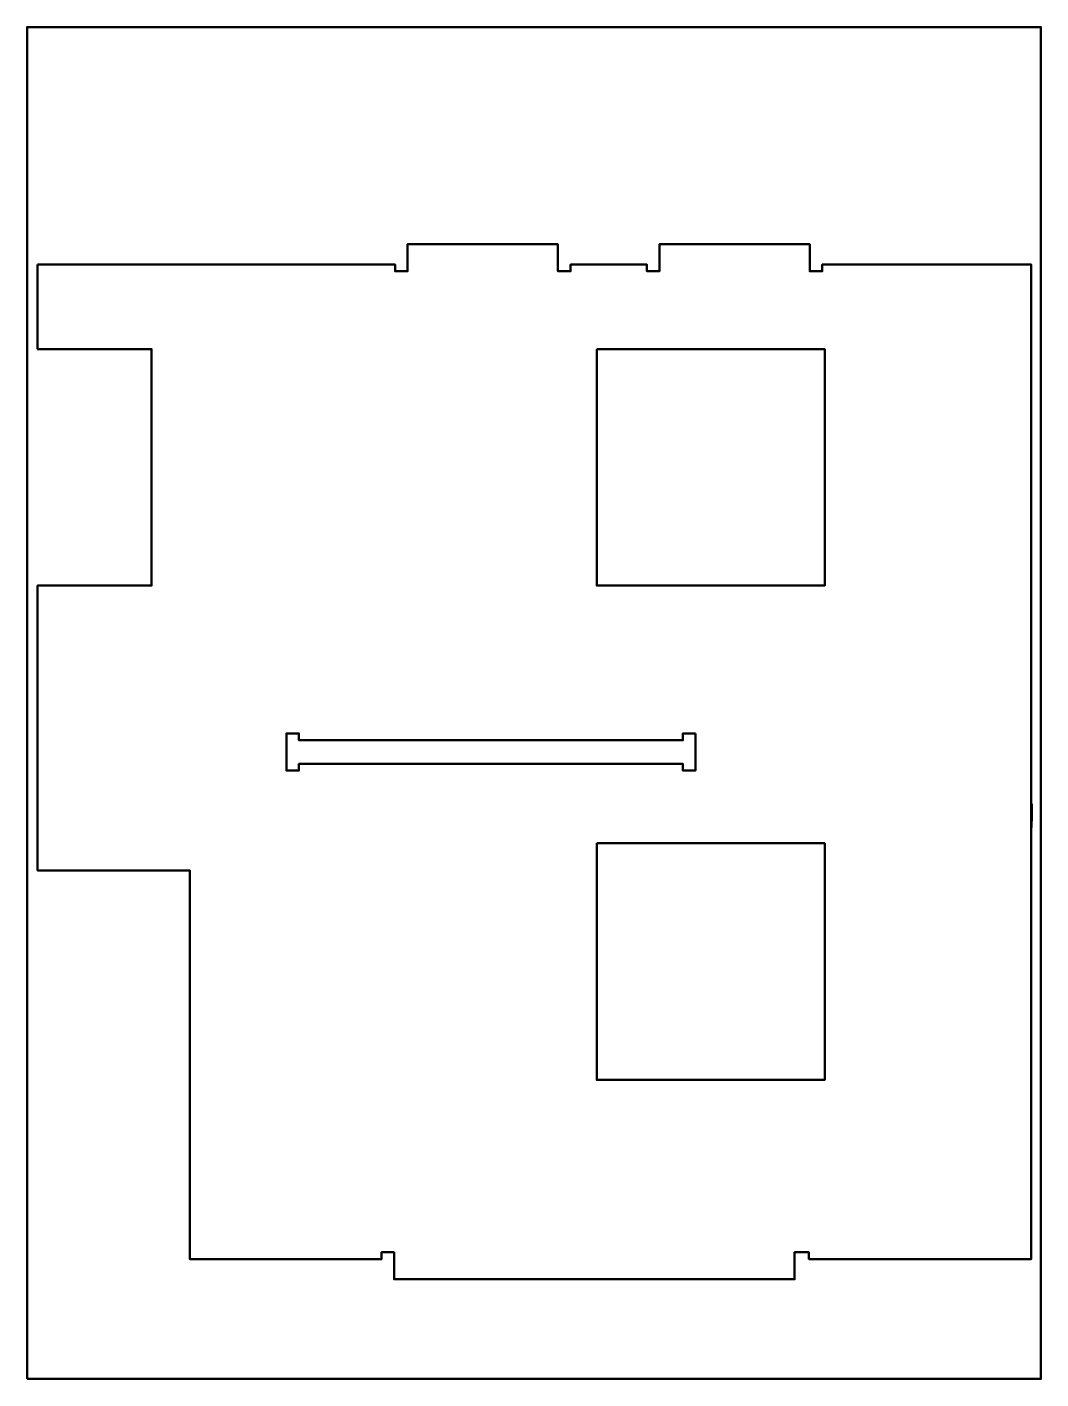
# Paper-space layout 'ISO A3 Title Block' of a CAD drawing. Header units: millimetres. Extents: x 0 to 300, y 0 to 400.
import ezdxf

# ---------------------------------------------------------------- set-up
doc = ezdxf.new("R2010")
doc.units = ezdxf.units.MM
doc.layers.add('Номера', color=7, linetype='Continuous')
doc.layers.add('Чертеж', color=7, linetype='Continuous')

psp = doc.layouts.new('ISO A3 Title Block')

# ---------------------------------------------------------------- linework, layer by layer
at = {"layer": 'Номера', "lineweight": 50}
psp.add_lwpolyline([(0, 0), (300, 0), (300, 400), (0, 400)], close=True, dxfattribs=at)
at = {"layer": 'Чертеж', "lineweight": 50}
for p, q in [((297.13, 185.48), (297.15, 188.98)), ((297.13, 185.48), (297.11, 181.98)), ((297.14, 175.38), (297.15, 178.88)), ((297.14, 175.38), (297.12, 171.88)), ((297.26, 166.71), (297.27, 170.21)), ((297.26, 166.71), (297.24, 163.21))]:
    psp.add_line(p, q, dxfattribs=at)
at = {"layer": 'Чертеж', "color": 177, "lineweight": 50, "true_color": 0x293189}
psp.add_lwpolyline([(3.12, 329.73), (108.9, 329.73), (108.9, 327.73), (112.6, 327.73), (112.6, 335.73), (157.1, 335.73), (157.1, 327.73), (160.8, 327.73), (160.8, 329.73), (183.4, 329.73), (183.4, 327.73), (187.1, 327.73), (187.1, 335.73), (231.6, 335.73), (231.6, 327.73), (235.3, 327.73), (235.3, 329.73), (297.13, 329.73), (297.12, 35.48), (231.32, 35.48), (231.32, 37.48), (227.12, 37.48), (227.12, 29.48), (108.62, 29.48), (108.62, 37.48), (104.92, 37.48), (104.92, 35.48), (48.12, 35.48), (48.12, 150.48), (3.12, 150.48), (3.12, 234.73), (36.87, 234.73), (36.87, 304.73), (3.12, 304.73), (3.12, 329.73)], dxfattribs=at)
at = {"layer": 'Чертеж', "lineweight": 50}
for points in [[(168.55, 304.73), (168.55, 234.73), (236.05, 234.73), (236.05, 304.73)], [(197.74, 190.98), (197.74, 179.98), (194.04, 179.98), (194.04, 181.99), (80.44, 181.97), (80.44, 179.98), (76.74, 179.98), (76.74, 190.98), (80.44, 190.98), (80.44, 188.98), (194.04, 188.98), (194.04, 190.98)], [(168.55, 158.48), (168.55, 88.48), (236.05, 88.48), (236.05, 158.48)]]:
    psp.add_lwpolyline(points, close=True, dxfattribs=at)

doc.saveas('drawing.dxf')
